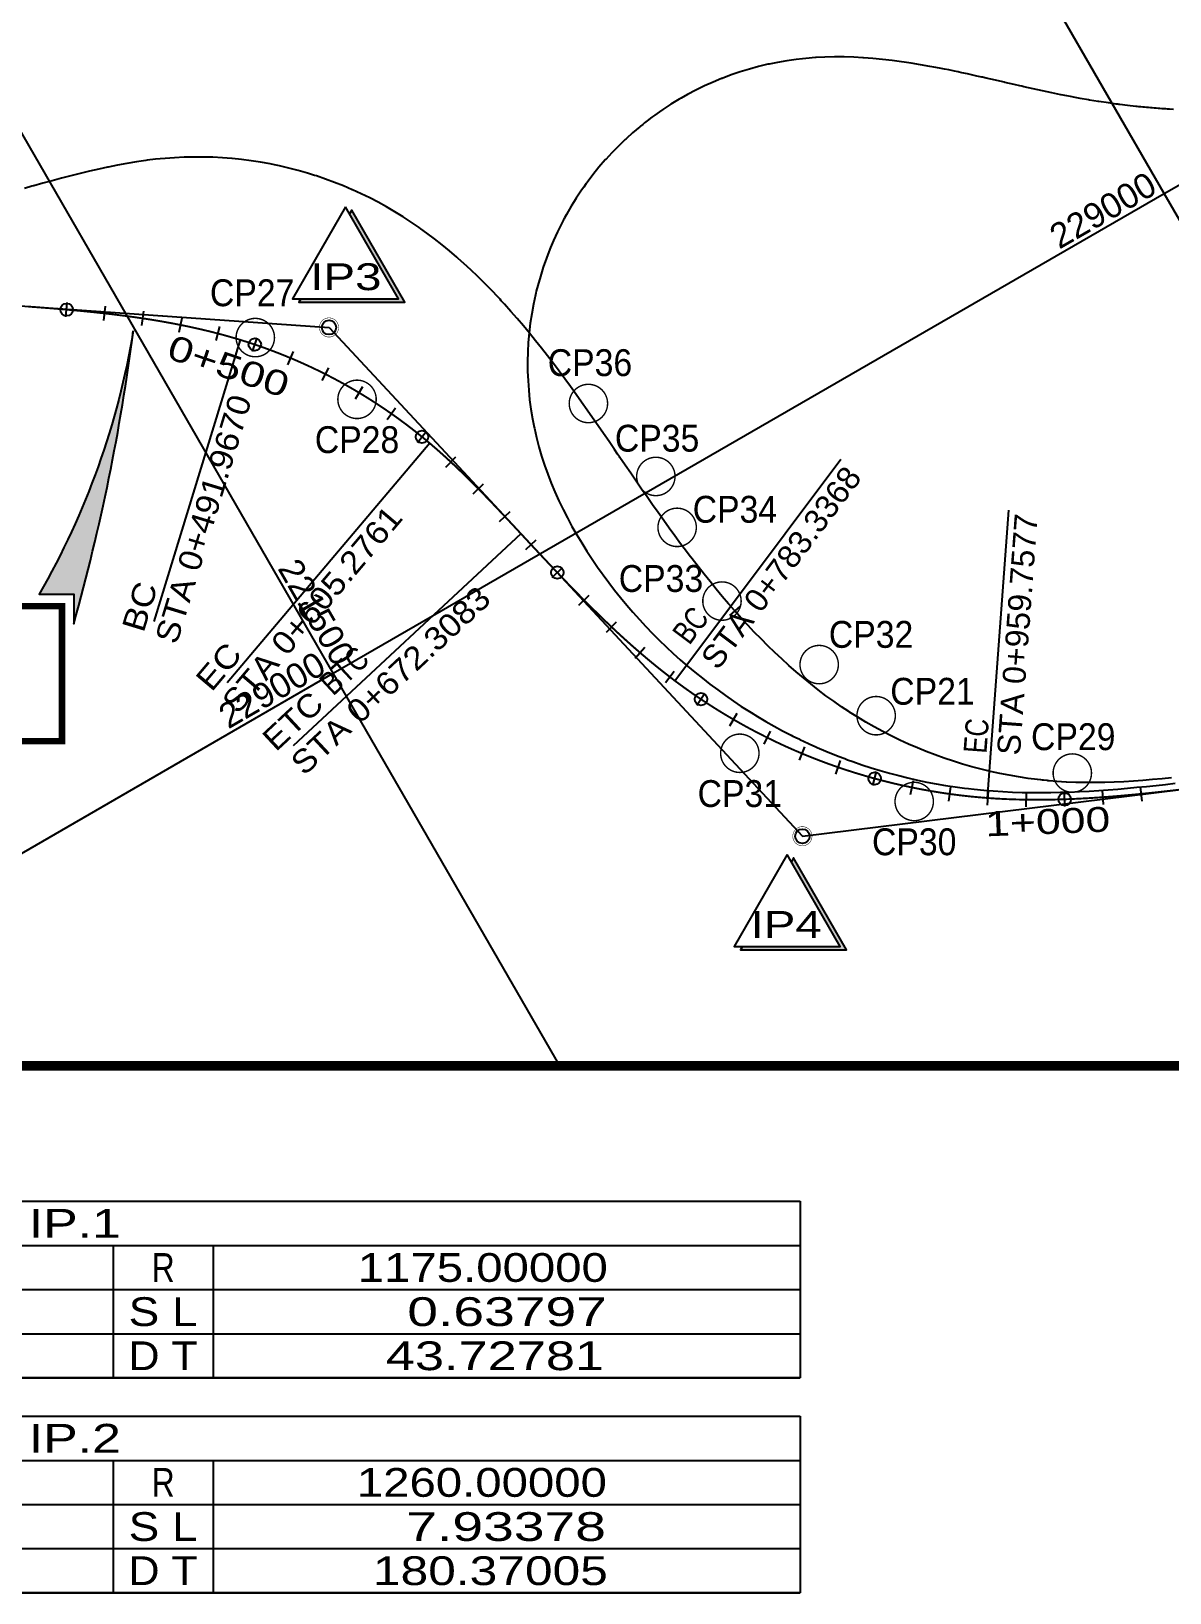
# Model space of a CAD drawing. Extents: x 231382 to 232223, y 224653 to 225247.
# Drawn here: x 231705.7 to 231824.4, y 224961.5 to 225124.3 of the extents above; entities that cross this region are included whole.
import ezdxf
from ezdxf.enums import TextEntityAlignment as Align

# ---------------------------------------------------------------- set-up
doc = ezdxf.new("R2010")
doc.units = 0
doc.header["$LTSCALE"] = 10
doc.header["$MEASUREMENT"] = 0
doc.layers.get('0').update_dxf_attribs({"linetype": 'CONTINUOUS'})
for name, color, linetype in [('CA-ALGN-CNTL', 2, 'CONTINUOUS'), ('CA-ALGN-IPLN', 1, 'CONTINUOUS'), ('CA-ALGN-IPSM', 2, 'CONTINUOUS'), ('CA-ALGN-STSM', 2, 'CONTINUOUS'), ('CA-ALGN-SUBL', 1, 'CONTINUOUS'), ('CA-ALGN-SUBT', 2, 'CONTINUOUS'), ('CA-ALGN-TEXT', 3, 'CONTINUOUS'), ('CA-LEAL', 1, 'CONTINUOUS'), ('CA-TABL-LIN1', 4, 'CONTINUOUS'), ('CA-TABL-LIN2', 1, 'CONTINUOUS'), ('CA-TABL-TEX1', 6, 'CONTINUOUS'), ('CA-TABL-TEX2', 3, 'CONTINUOUS'), ('CV-GRID-BORD', 4, 'CONTINUOUS'), ('CV-GRID-LINE', 1, 'CONTINUOUS'), ('CV-GRID-TEXT', 4, 'CONTINUOUS'), ('CV-SURV-SYMB', 3, 'CONTINUOUS'), ('CV-SURV-TEXT', 3, 'CONTINUOUS')]:
    doc.layers.add(name, color=color, linetype=linetype)
doc.styles.add('GTXT', font='Dotum.ttf')
doc.styles.get("Standard").update_dxf_attribs({"font": 'Dotum.ttf'})

# ---------------------------------------------------------------- blocks, each defined once
blk = doc.blocks.new('CVSVCPM')
at = {"const_width": 0.15}
blk.add_lwpolyline([(0, 2, -1), (0, -2, -1), (0, 2)], format="xyb", dxfattribs=at)
at = {"style": 'GTXT', "flags": 1}
blk.add_attdef('NO', text='', height=2.5, dxfattribs=at).set_placement((0, 4.760439115567124), align=Align.MIDDLE)
blk = doc.blocks.new('CASTAMS')
blk.add_line((0, -1.5), (0, 1.5))
at = {"style": 'GTXT', "flags": 1}
for tag, p in [('STA_DST', (0, -3.624746947281125)), ('XSEC_DAT', (0, -6.854719476030255))]:
    blk.add_attdef(tag, text='', height=2.5, dxfattribs=at).set_placement(p, align=Align.MIDDLE)
blk = doc.blocks.new('CASTAMM')
blk.add_line((0, -1.5), (0, 1.5))
blk.add_circle((0, 0), 1.3)
at = {"style": 'GTXT', "flags": 1}
for tag, p in [('STA_DST', (0, -3.624746947281125)), ('XSEC_DAT', (0, -6.854719476030255))]:
    blk.add_attdef(tag, text='', height=2.5, dxfattribs=at).set_placement(p, align=Align.MIDDLE)
blk = doc.blocks.new('CAIPMRK')
at = {"const_width": 0.1}
blk.add_lwpolyline([(-2, 0, -0.9999999999999999), (2, 0, -1)], format="xyb", close=True, dxfattribs=at)
blk.add_circle((0, 0), 1.5)

msp = doc.modelspace()

# ---------------------------------------------------------------- hatches: boundary and pattern name
at = {"layer": 'CA-ALGN-TEXT'}
for points in [[(231744.009843349, 225096.414661164), (231733.8145314289, 225096.4146604447), (231733.6119170591, 225096.0637220046), (231744.66205944, 225096.0637227843), (231739.1369875743, 225105.6334264117), (231738.912186766, 225105.2440599266)], [(231790.0488437588, 225028.9097114031), (231779.8535318387, 225028.9097106838), (231779.6509174689, 225028.5587722438), (231790.7010598497, 225028.5587730234), (231785.1759879841, 225038.1284766508), (231784.9511871758, 225037.7391101657)]]:
    msp.add_hatch(color=256, dxfattribs=at).paths.add_polyline_path(points)
at = {"layer": 'CA-LEAL'}
h = msp.add_hatch(color=256, dxfattribs=at)
edge = h.paths.add_edge_path()
edge.add_arc((231635.7425801695, 225106.4179909446), 81.72095035125477, 330.049043525627, 350.6017071814437, ccw=False)
edge.add_line((231706.5499486456, 225065.6181098688), (231710.1583220793, 225065.6181101234))
edge.add_line((231710.1583220793, 225065.6181101234), (231710.1583222963, 225062.5426133809))
edge.add_arc((231504.9443703391, 225120.1685035334), 213.1513764763, 344.314789040699, 352.6969466470517)

# ---------------------------------------------------------------- linework, layer by layer
at = {"layer": 'CA-ALGN-CNTL'}
for points in [[(231824.7640015141, 225116.1349313282), (231824.3647106301, 225116.1587233951), (231824.3647106301, 225116.1587233951), (231824.3567267047, 225116.159219959), (231824.1651102226, 225116.1713694266), (231823.9655435701, 225116.1845129926), (231823.7660096726, 225116.1981558251), (231823.5665085301, 225116.2122979242), (231823.3670456068, 225116.2269378258), (231823.3553590167, 225116.2278115926), (231823.1676199026, 225116.2420772619), (231822.9682324175, 225116.2577145004), (231822.7688848836, 225116.2738505414), (231822.569577301, 225116.2904853849), (231822.3703134015, 225116.3076165668), (231822.1710911852, 225116.3252475511), (231821.9719143843, 225116.3433758738), (231821.7727847306, 225116.3620025349), (231821.5737004923, 225116.3811265343), (231821.3746651333, 225116.4007498721), (231821.1756806537, 225116.4208690842), (231820.9767460535, 225116.4414859026), (231820.8633767065, 225116.453459362), (231819.9828808124, 225116.5520269124), (231819.188831161, 225116.6493971845), (231819.0896454277, 225116.6621279054), (231818.9904747802, 225116.6749804968), (231818.8913199507, 225116.6879576908), (231818.7921826712, 225116.7010604872), (231817.9996830761, 225116.8103299816), (231817.0106610873, 225116.9580542282), (231816.9276684173, 225116.9710257419), (231816.0235634688, 225117.1181293663), (231815.9126420457, 225117.1369108966), (231815.9126420457, 225117.1369108966), (231815.0385158091, 225117.2903738702), (231814.5467503956, 225117.380744506), (231814.0554720098, 225117.473719585), (231813.6627861362, 225117.5498594323), (231813.0742927863, 225117.6667997584), (231813.04292198, 225117.6731235858), (231812.0947956777, 225117.8682504228), (231811.116768902, 225118.0767183949), (231810.1399649647, 225118.2908483482), (231809.1641184431, 225118.5093000085), (231809.0899835116, 225118.5260414692), (231808.9690373082, 225118.5533904266), (231808.7739837233, 225118.5975891268), (231808.1889408618, 225118.7307290298), (231807.2141372815, 225118.9537942623), (231807.1166655793, 225118.9761401932), (231806.9948276837, 225119.0040736067), (231806.9948276837, 225119.0040736067), (231806.9948249517, 225119.0040743387), (231806.9948249517, 225119.0040743387), (231806.2394011023, 225119.1771547526), (231805.2644104234, 225119.3993960494), (231805.2390541942, 225119.4051463242), (231804.874269383, 225119.4876561151), (231804.815738322, 225119.5008548809), (231804.815738322, 225119.5008548809), (231804.2888387553, 225119.6190756492), (231803.3123740011, 225119.8347501201), (231802.7259435181, 225119.9616294549), (231802.4325481781, 225120.0242330622), (231802.3347224558, 225120.0449681741), (231801.9432666783, 225120.1272014318), (231801.355608539, 225120.2482751304), (231800.9007357164, 225120.3398539268), (231800.3747956511, 225120.443208792), (231799.7854059432, 225120.5555416561), (231799.392081441, 225120.6283036411), (231798.4073018066, 225120.8020839114), (231797.4203522149, 225120.9630666596), (231796.692538109, 225121.0725056045), (231796.4311815058, 225121.1097604975), (231795.4397988205, 225121.240669592), (231794.4462889942, 225121.354291005), (231793.4508105551, 225121.4491181575), (231792.4536091177, 225121.523641633), (231792.3897371596, 225121.5276831047), (231791.4550215783, 225121.5763539102), (231790.4554778473, 225121.6057503625), (231789.4555157058, 225121.6103355263), (231788.4557812691, 225121.5886302968), (231787.5348861822, 225121.5440593163), (231787.4570389157, 225121.5391707321), (231786.4601742149, 225121.4605189814), (231786.1118974866, 225121.4258359496), (231786.1118974866, 225121.4258359496), (231785.466193568, 225121.3513439069), (231784.4761064992, 225121.2111729612), (231783.4908836276, 225121.040136983), (231782.630626717, 225120.8646496204), (231782.5114845003, 225120.8384019879), (231781.5388687889, 225120.6061617759), (231780.5739813612, 225120.3436477884), (231779.6177684771, 225120.0511130548), (231778.6711635928, 225119.7288447817), (231777.7350896286, 225119.3771564243), (231777.6848602132, 225119.3573363227), (231776.8104621649, 225118.9963941507), (231775.8981820503, 225118.5869256456), (231774.9991407935, 225118.1491547705), (231774.1142161711, 225117.6835051719), (231773.4568436645, 225117.3142477516), (231773.244274888, 225117.1904356727), (231772.3901627208, 225116.6704253449), (231771.5527139104, 225116.123981241), (231771.2225850145, 225115.898121266), (231770.7327494294, 225115.5516373945), (231770.4098394635, 225115.3155738679), (231769.9310680546, 225114.9539542836), (231769.6549442392, 225114.7388867679), (231769.6156903044, 225114.7079165784), (231769.4591620242, 225114.5834235167), (231769.2258336771, 225114.3948560754), (231769.1484528306, 225114.3315156353), (231768.3856676058, 225113.6849264251), (231767.7607986481, 225113.1235912325), (231767.7607986481, 225113.1235912325), (231767.7167313802, 225113.0828699812), (231767.6434574966, 225113.0148200736), (231766.9225466912, 225112.3218502502), (231766.2236381816, 225111.6066953366), (231765.5966676329, 225110.9252842209), (231765.5474177637, 225110.8700514998), (231764.8945438412, 225110.1126383512), (231764.2656538892, 225109.3351957509), (231763.6613617231, 225108.53848454), (231763.5646472424, 225108.4060389438), (231763.3108416846, 225108.0515310905), (231763.0822587656, 225107.7232803441), (231762.528910047, 225106.8903805016), (231762.3149008062, 225106.5524474061), (231762.0018527417, 225106.0405985996), (231761.5016060955, 225105.1747632777), (231761.4115562986, 225105.0120141146), (231761.3091225757, 225104.8241225428), (231761.2616892842, 225104.7360874212), (231761.2145290208, 225104.6479074009), (231761.0286553016, 225104.2937181564), (231760.5834653574, 225103.3983298369), (231760.1664680111, 225102.4894665089), (231759.8534444814, 225101.7532712343), (231759.7780713511, 225101.5680173427), (231759.4186548772, 225100.6348850254), (231759.0885700363, 225099.6909768325), (231758.7881386875, 225098.7372152882), (231758.5176533688, 225097.7745337016), (231758.3698478078, 225097.1930325034), (231758.3230063773, 225096.9985962613), (231758.2773812979, 225096.8038692376), (231758.067552176, 225095.8261720424), (231757.8883738476, 225094.8423981183), (231757.7400236408, 225093.8535043242), (231757.6226406348, 225092.8604577675), (231757.5363447846, 225091.8642306802), (231757.4812168682, 225090.8657911506), (231757.457312807, 225089.8661183194), (231757.4646548101, 225088.8661857198), (231757.5032353015, 225087.8669704734), (231757.5730171886, 225086.8694488262), (231757.6739338625, 225085.8745961484), (231757.8058842691, 225084.8833794706), (231757.9687410338, 225083.8967714118), (231758.1379893667, 225083.0307808179), (231758.1379893667, 225083.0307808179), (231758.1623460694, 225082.9157337872), (231758.3863326192, 225081.9411818375), (231758.639827522, 225080.9738839226), (231758.9218531045, 225080.0145134218), (231759.2314322489, 225079.0636747527), (231759.5675787324, 225078.1219001033), (231759.929310619, 225077.1896502364), (231760.3156435282, 225076.267322149), (231760.7256032948, 225075.3552471447), (231761.1582237008, 225074.4536987618), (231761.6125467439, 225073.5628883089), (231762.0876275653, 225072.6829723296), (231762.5825337178, 225071.8140498697), (231763.0963490937, 225070.9561716739), (231763.6281766575, 225070.1093394536), (231764.177131249, 225069.273506351), (231764.7423489761, 225068.448584671), (231765.2166504049, 225067.7811986133), (231765.2166504049, 225067.7811986133), (231765.3229902146, 225067.6344406853), (231765.9183918136, 225066.8310310053), (231766.528301242, 225066.0385770271), (231767.1525171269, 225065.2573435391), (231767.7908358991, 225064.4875871333), (231768.443042329, 225063.7295645984), (231769.108921723, 225062.9835237943), (231769.7882549236, 225062.2497123133), (231770.4808175767, 225061.5283747476), (231771.1863814004, 225060.8197464934), (231771.9047109165, 225060.1240634107), (231772.6355691826, 225059.4415558956), (231773.3787143283, 225058.77244688), (231774.1339044831, 225058.116959296), (231774.900886384, 225057.4753118075), (231775.6794045723, 225056.8477148825), (231776.4692065889, 225056.2343737925), (231777.2700300466, 225055.6354950056), (231778.0816068981, 225055.0512747932), (231778.9036720959, 225054.4819042311), (231779.7359523964, 225053.9275765909), (231780.0716645711, 225053.7100980978), (231780.57817536, 225053.388471752), (231780.7477874208, 225053.28249107), (231781.4300588866, 225052.8647663259), (231782.2913236083, 225052.3566361919), (231783.161683497, 225051.8642487654), (231784.0408510604, 225051.3877659976), (231784.928538074, 225050.9273471076), (231785.1070712352, 225050.8372026252), (231785.6446215149, 225050.5706782996), (231785.7344952663, 225050.5268284077), (231785.8244479214, 225050.4831418503), (231786.728286718, 225050.055299249), (231787.2742688952, 225049.806506447), (231787.3655300585, 225049.7656214868), (231787.6397539188, 225049.6439598624), (231788.5585475149, 225049.2492587852), (231789.4843664975, 225048.8713293803), (231789.9498159826, 225048.688691279), (231790.4169034652, 225048.5102920822), (231790.5105159565, 225048.475122502), (231790.7917311595, 225048.3706355151), (231791.3558517489, 225048.1662700574), (231792.3008972871, 225047.8393752764), (231793.2517297503, 225047.5297172455), (231794.208036613, 225047.237397275), (231795.1694994213, 225046.9625109428), (231796.1358007214, 225046.7051520952), (231797.1066211314, 225046.4654019178), (231798.0816395372, 225046.2433405966), (231799.0605340927, 225046.0390455853), (231800.0429820236, 225045.8525799454), (231801.0286578235, 225045.6840074704), (231802.0172347899, 225045.5333820255), (231803.0083872203, 225045.4007557441), (231803.4039826635, 225045.3529323711), (231803.4039826635, 225045.3529323711), (231804.0017833597, 225045.2861472427), (231804.9970603915, 225045.1891969381), (231805.9938488633, 225045.1092527405), (231806.9918113755, 225045.0456510437), (231807.9906532409, 225044.9977182604), (231808.9901026289, 225044.9647732153), (231809.9899199578, 225044.9461348762), (231810.0899139798, 225044.9450321569), (231810.389903116, 225044.9425317526), (231810.4899006969, 225044.9419668691), (231810.5899001675, 225044.9415347124), (231810.9899008943, 225044.9411171587), (231811.1898989095, 225044.941686449), (231811.3898966272, 225044.9427682546), (231811.9898612297, 225044.9490271219), (231812.9896524679, 225044.9691739684), (231813.9891459694, 225045.0008645087), (231814.988235683, 225045.0434024287), (231815.9868430742, 225045.0960957542), (231816.984905269, 225045.1582453866), (231817.9823849096, 225045.2291600313), (231818.9792592988, 225045.3081430011), (231819.9755205957, 225045.394503877), (231820.9711810838, 225045.4875453834), (231821.9662641709, 225045.5865789769), (231822.960804193, 225045.6909131859), (231823.9548523425, 225045.7998593426), (231824.9484618118, 225045.9127253151)], [(231824.5861214875, 225046.4890130704), (231823.5913111125, 225046.3872871262), (231822.5957055103, 225046.2936745546), (231821.5992549374, 225046.2095415141), (231820.6019503626, 225046.1362476469), (231819.6038243959, 225046.0751604706), (231818.6049627524, 225046.0276435222), (231817.6055054485, 225045.995066286), (231816.6056483378, 225045.9787935335), (231816.0056545165, 225045.9774252741), (231815.7056586111, 225045.9792174029), (231815.6056641635, 225045.9801928594), (231815.5056701223, 225045.981355612), (231815.00574849, 225045.9900772426), (231814.6058875061, 225046.0006167533), (231813.612878723, 225046.041102343), (231813.612878723, 225046.041102343), (231813.6067397639, 225046.0414193315), (231812.6087009815, 225046.1037091325), (231811.8113931791, 225046.1691506913), (231811.6719871348, 225046.1820290315), (231811.612253296, 225046.1876790703), (231811.2142229601, 225046.2273278022), (231811.1147725041, 225046.2377810364), (231810.9556968054, 225046.2549562156), (231810.6178659931, 225046.2932883182), (231809.6260078947, 225046.4204888531), (231808.6371503581, 225046.5692202598), (231807.651760081, 225046.7394101949), (231806.6702995643, 225046.9309815827), (231805.6932385774, 225047.1438407592), (231804.7210337649, 225047.3778887927), (231803.7541460397, 225047.6330153586), (231802.7930316541, 225047.9090982047), (231801.8381481288, 225048.2060088822), (231800.8899421276, 225048.5236057466), (231799.9488643147, 225048.8617402247), (231799.0153599617, 225049.2202490835), (231798.0898691443, 225049.5989660895), (231797.1728300099, 225049.9977123495), (231796.2646733134, 225050.4162977737), (231795.365831078, 225050.8545260765), (231794.4767279344, 225051.3121897758), (231793.5977828529, 225051.7890711936), (231792.729409876, 225052.2849451877), (231791.8720235818, 225052.7995776877), (231791.0260264239, 225053.3327276233), (231790.9234924786, 225053.3991056107), (231790.9234924786, 225053.3991056107), (231790.1917802346, 225053.884084283), (231789.3694153447, 225054.4530139272), (231788.5589529132, 225055.0387759073), (231787.7603758506, 225055.6406398236), (231786.9736317467, 225056.2578964531), (231786.1986433351, 225056.8898476254), (231785.4352962967, 225057.535815347), (231784.6834469918, 225058.195132409), (231783.9429291206, 225058.8671508514), (231783.2135447949, 225059.5512414267), (231782.4950774661, 225060.2467872081), (231781.7872817292, 225060.9531892496), (231781.0898919831, 225061.6698715858), (231780.4026235022, 225062.3962633758), (231779.7251703651, 225063.1318184913), (231779.0572104538, 225063.876006857), (231778.3983995264, 225064.6283087175), (231777.7483850726, 225065.3882226384), (231777.1067921901, 225066.1552619697), (231776.4732369764, 225066.9289556499), (231775.8473233331, 225067.7088417418), (231775.2286396975, 225068.4944770928), (231774.6167623108, 225069.2854276748), (231774.3132428441, 225069.6827627421), (231774.0112631462, 225070.0812708519), (231773.4117027129, 225070.8815958445), (231772.8176307878, 225071.6860064617), (231772.2285916842, 225072.4941079765), (231771.6441224469, 225073.3055222505), (231771.0637509249, 225074.1198750735), (231770.4870081632, 225074.9367986991), (231769.9134102787, 225075.7559352377), (231769.3424775843, 225076.5769315315), (231768.7737194648, 225077.399437351), (231768.2066522331, 225078.2231064669), (231767.6407775422, 225079.0475980417), (231767.0756077048, 225079.8725727742), (231767.0417085203, 225079.9220798756), (231766.8362985147, 225080.2220883905), (231766.8362985147, 225080.2220883905), (231766.5106426417, 225080.6976888273), (231765.9453360441, 225081.5225684355), (231765.3790938378, 225082.3468085655), (231764.8113286808, 225083.1699985236), (231764.2414480347, 225083.9917246162), (231763.6688682896, 225084.8115736856), (231763.0930083712, 225085.6291201817), (231762.5132909374, 225086.4439360905), (231761.9291446462, 225087.2555830055), (231761.3400076196, 225088.0636141281), (231760.7453239794, 225088.8675722671), (231760.1445468477, 225089.666984643), (231759.5371388107, 225090.4613700842), (231758.9225783826, 225091.2502358302), (231758.3003481496, 225092.0330660683), (231757.669953822, 225092.8093329331), (231757.0309081103, 225093.578496435), (231756.3827476532, 225094.3399911392), (231755.7250198215, 225095.0932370229), (231755.0572946461, 225095.8376348141), (231754.7873143265, 225096.1327783896), (231754.7195547047, 225096.2063214834), (231754.5837204626, 225096.3531172648), (231754.3791640862, 225096.5725632605), (231753.6902407611, 225097.2973853248), (231752.9901622186, 225098.0114367931), (231752.2785913985, 225098.7140334706), (231751.5552190973, 225099.4044749137), (231750.8197657715, 225100.0820293059), (231750.2225390756, 225100.6142961796), (231750.2225390756, 225100.6142961796), (231750.0719839303, 225100.7459533139), (231749.3116602073, 225101.3954724994), (231748.5386152884, 225102.0297974434), (231747.7527081803, 225102.6481123535), (231746.9538366742, 225103.2495822609), (231746.3282024749, 225103.7018563817), (231746.1419445422, 225103.8333525553), (231745.3170160727, 225104.3985504498), (231744.4790835352, 225104.9442800522), (231743.628227376, 225105.4696340256), (231743.4479652375, 225105.5772531822), (231743.4479652375, 225105.5772531822), (231742.7646132517, 225105.9737334446), (231741.8886665494, 225106.456089517), (231741.0009368613, 225106.9163983211), (231740.1019781721, 225107.3543723277), (231739.2143027791, 225107.760035097), (231739.1923508586, 225107.7697369357), (231738.2726268862, 225108.1622334721), (231737.3433791483, 225108.5316176563), (231736.4051851987, 225108.8776571359), (231735.4586376437, 225109.2001374868), (231735.2455242064, 225109.2691207643), (231734.5043230896, 225109.4988546769), (231733.5428387313, 225109.7736223347), (231732.5747888879, 225110.0242697488), (231731.6007743427, 225110.2506403321), (231731.0705813073, 225110.3631375562), (231730.6214047352, 225110.4525941579), (231729.6372936333, 225110.6300004956), (231728.6490549972, 225110.7827519349), (231727.6573074472, 225110.9107529941), (231726.6626705321, 225111.0139225835), (231726.6387693096, 225111.0160927131), (231725.6657637285, 225111.0921957378), (231724.6672143697, 225111.145525884), (231723.6676410569, 225111.1738775737), (231722.6676729797, 225111.1772330185), (231722.1537392919, 225111.1692322422), (231721.6679337917, 225111.1555920184), (231720.669047343, 225111.1089660339), (231719.6716381435, 225111.0373853818), (231719.1531928422, 225110.9902589536), (231719.1531928422, 225110.9902589536), (231718.6763260239, 225110.9409284838), (231717.8045817895, 225110.8364417403), (231717.6836227993, 225110.8205328502), (231716.693848504, 225110.6780321653), (231715.7071944978, 225110.5152989839), (231714.72374227, 225110.334200162), (231713.7434731716, 225110.1365840005), (231713.6651865293, 225110.120116439), (231712.7662765395, 225109.9242941733), (231711.7919559643, 225109.6991548712), (231710.8202483433, 225109.4629818012), (231709.850832344, 225109.2175755272), (231709.7210848064, 225109.1840848493), (231708.8833294047, 225108.9647197372), (231707.9173249828, 225108.7062004396), (231706.9523698948, 225108.443783643), (231705.9879988328, 225108.1792352842), (231705.9185723083, 225108.1601535493), (231705.785909545, 225108.1236841907), (231705.785909545, 225108.1236841907), (231705.7858716361, 225108.123673851), (231705.7858716361, 225108.123673851), (231705.0237220963, 225107.9143395486)]]:
    msp.add_lwpolyline(points, dxfattribs=at)
at = {"layer": 'CA-ALGN-CNTL', "const_width": 0.2000000000000009}
msp.add_lwpolyline([(231705.4252019454, 225095.5894695862), (231706.083417222, 225095.5409833373), (231706.4224670802, 225095.5155717836), (231707.419515254, 225095.4388097688), (231708.4162833246, 225095.3584889072), (231709.4126994897, 225095.2739095643), (231710.1099378646, 225095.2117973308), (231710.4086827508, 225095.184376034), (231711.4041404489, 225095.089192806), (231712.3989724611, 225094.9876692983), (231713.3930593441, 225094.8791083933), (231714.1162130985, 225094.7952574102), (231714.3862729223, 225094.7628240974), (231715.3784646997, 225094.6381256133), (231716.3694687881, 225094.504328268), (231717.3591039068, 225094.3607500488), (231718.1042595421, 225094.2456146955), (231718.3471641868, 225094.2067155315), (231719.3334224384, 225094.0415462199), (231720.317632812, 225093.8645759386), (231721.299518673, 225093.6751438325), (231722.0342318301, 225093.5244953858), (231722.2787835307, 225093.4725914389), (231723.2550978415, 225093.2562735437), (231724.2281074737, 225093.0255515213), (231725.1974282428, 225092.7797947987), (231725.8870366695, 225092.5947820377), (231726.162644644, 225092.5183870517), (231727.1233091197, 225092.2407234726), (231727.4998832907, 225092.1269059159), (231728.0789521124, 225091.9462373587), (231729.0291869632, 225091.634742423), (231729.6513408772, 225091.420544304), (231729.9737071467, 225091.3063295833), (231730.9122115294, 225090.9611044176), (231731.8444024422, 225090.5991745042), (231732.7699834122, 225090.2206573494), (231733.2853091811, 225090.0014869983), (231733.6886559661, 225089.8256739236), (231734.6001312913, 225089.4143484651), (231735.5041155749, 225088.9868138727), (231736.4003202003, 225088.5432060449), (231736.7049865004, 225088.3878285742), (231737.2884634791, 225088.0836648804), (231738.1682569908, 225087.6083379381), (231739.0394244393, 225087.1173797768), (231739.9016843323, 225086.6109419556), (231740.0199625805, 225086.5398460374), (231740.754767034, 225086.0891874972), (231741.5983944443, 225085.5522860851), (231742.4323003914, 225085.0004027421), (231743.256220364, 225084.4337196157), (231743.3266018601, 225084.3842992994), (231744.0698883863, 225083.8524133891), (231744.873048607, 225083.2566712095), (231745.665443175, 225082.6466836886), (231746.446817703, 225082.0226434377), (231747.2169254642, 225081.3847498003), (231747.2591183904, 225081.3491255157), (231747.9756426162, 225080.7333492777), (231748.723443974, 225080.0694434659), (231749.4610256438, 225079.3941986736), (231750.189126588, 225078.7087389804), (231750.9085332857, 225078.0141581643), (231751.6200658763, 225077.3115117023), (231752.3245810876, 225076.601827698), (231753.0229633077, 225075.8861063464), (231753.7161208529, 225075.1653223974), (231754.4049819677, 225074.4404320844), (231755.0904948249, 225073.7123731239), (231755.773616597, 225072.9820676442), (231756.4553153851, 225072.2504348452), (231756.7698115793, 225071.9124795216), (231756.8550097612, 225071.8209199591), (231757.1365457734, 225071.5183653386), (231757.8179992372, 225070.7865054538), (231758.5002071905, 225070.0553467549), (231759.1837029753, 225069.3253934662), (231759.8690157377, 225068.5971450801), (231760.5566740876, 225067.8711100171), (231761.247197439, 225067.1478006258), (231761.9411004737, 225066.4277334512), (231762.6388936055, 225065.7114364303), (231763.3410745883, 225064.9994394287), (231764.0481339075, 225064.2922889), (231764.7605518529, 225063.5905369585), (231765.4787935177, 225062.8947500386), (231766.2033162634, 225062.2055039672), (231766.9345567909, 225061.523390356), (231767.6729358732, 225060.8490124048), (231768.418861551, 225060.182991366), (231769.172717741, 225059.525962277), (231769.9348686991, 225058.8785742272), (231770.7056594857, 225058.2414975552), (231771.485404108, 225057.6154123839), (231772.2743961095, 225057.0010262812), (231772.7893043135, 225056.6105551947), (231772.8062185214, 225056.59787093), (231773.0728999811, 225056.3990531355), (231773.8809861189, 225055.810007017), (231774.6984661689, 225055.2340701644), (231775.5251303324, 225054.6713939594), (231776.3607621505, 225054.1221213201), (231777.2051431643, 225053.5863986284), (231778.0580544506, 225053.0643650701), (231778.9192756223, 225052.5561543669), (231779.7885808283, 225052.0619017047), (231779.9633911749, 225051.9647373269), (231780.4017830905, 225051.7242963157), (231780.6657430209, 225051.5817323411), (231780.7538829554, 225051.5344935085), (231781.550536885, 225051.1157725336), (231782.4427311769, 225050.6641428081), (231783.342092921, 225050.2269626898), (231784.2483886775, 225049.8043445083), (231785.1613825427, 225049.396396861), (231785.2530420623, 225049.3564139276), (231786.0808376128, 225049.0032300773), (231786.173128573, 225048.9647294565), (231786.4503760249, 225048.8501228171), (231786.7281709418, 225048.7368599404), (231787.0065133237, 225048.6249408263), (231787.9381695754, 225048.2616329733), (231788.8755670717, 225047.9133969914), (231789.8184565884, 225047.5803245498), (231790.7665953653, 225047.2625041213), (231791.7197367139, 225046.9600149831), (231792.6776336778, 225046.6729408758), (231793.6400366404, 225046.4013501483), (231794.6066919851, 225046.1453180774), (231795.5773538273, 225045.9049105475), (231796.5517658902, 225045.6801874434), (231797.5296753608, 225045.4712106496), (231798.5108272304, 225045.2780338544), (231799.4949677579, 225045.10070455), (231800.4818404703, 225044.9392709609), (231801.4711891625, 225044.7937768472), (231802.4627554333, 225044.664257773), (231803.4562801493, 225044.5507465701), (231804.4515069094, 225044.4532753387), (231805.3998472101, 225044.3754418315), (231805.4481781162, 225044.3718662503), (231806.2463744316, 225044.3182537406), (231806.4460238185, 225044.3064188744), (231807.444761951, 225044.256377762), (231808.4441309318, 225044.2210999866), (231809.4438977675, 225044.1999291044), (231809.6438798744, 225044.1973299492), (231809.9038677856, 225044.1947456963), (231810.003864228, 225044.1939907846), (231810.4438617135, 225044.1922088157), (231810.6438609738, 225044.1922199497), (231811.0438572092, 225044.193758175), (231811.4438428815, 225044.1972786961), (231812.4436891677, 225044.2144781971), (231813.2433815877, 225044.236526349), (231813.4432710569, 225044.2431436457), (231813.6431479273, 225044.2501947641), (231813.9429323944, 225044.2615688557), (231814.3425855809, 225044.2781972573), (231814.4424878185, 225044.2826095125), (231815.4412528463, 225044.3322138041), (231815.5411019003, 225044.3377061757), (231816.4395041222, 225044.3912879385), (231817.4371927531, 225044.4591686017), (231818.4342976301, 225044.5351923555), (231819.4308023762, 225044.6186915653), (231820.4267133994, 225044.7090071326), (231821.4220490356, 225044.8054752985), (231822.4168355491, 225044.9074345722), (231822.8146059889, 225044.9496079836), (231823.4111170605, 225045.0142245345), (231824.4049421546, 225045.1251850343), (231825.3983673442, 225045.2396581885)], dxfattribs=at)
at = {"layer": 'CA-ALGN-IPLN'}
for p, q in [((231674.0783034589, 225097.7719239462), (231736.7620834044, 225093.4146772253)), ((231736.7620834044, 225093.4146772253), (231786.0999102598, 225040.3915843374)), ((231786.0999102598, 225040.3915843374), (231829.7132813217, 225045.7618521898))]:
    msp.add_line(p, q, dxfattribs=at)
at = {"layer": 'CA-ALGN-SUBL', "linetype": 'Continuous'}
for p, q in [((231727.4998832907, 225092.1269059164), (231718.5133805929, 225062.7652671626)), ((231747.2591183904, 225081.3491255161), (231726.1617649045, 225056.3869513958)), ((231772.8062185213, 225056.5978709303), (231790.1065030633, 225079.6738361403)), ((231805.3998472099, 225044.3754418317), (231807.6313011802, 225074.3872425747)), ((231756.7698115792, 225071.912479522), (231733.0361422584, 225049.8283752575))]:
    msp.add_line(p, q, dxfattribs=at)
at = {"layer": 'CA-ALGN-TEXT'}
for points in [[(231738.4847714833, 225105.9843647914), (231732.9597009681, 225096.4146603844), (231744.009843349, 225096.414661164)], [(231784.5237718931, 225038.4794150305), (231778.9987013779, 225028.9097106235), (231790.0488437588, 225028.9097114031)]]:
    msp.add_lwpolyline(points, close=True, dxfattribs=at)
for points in [[(231733.8145314289, 225096.4146604447), (231733.6119170591, 225096.0637220046), (231744.66205944, 225096.0637227843), (231739.1369875743, 225105.6334264117), (231738.912186766, 225105.2440599266)], [(231779.8535318387, 225028.9097106838), (231779.6509174689, 225028.5587722438), (231790.7010598497, 225028.5587730234), (231785.1759879841, 225038.1284766508), (231784.9511871758, 225037.7391101657)]]:
    msp.add_lwpolyline(points, dxfattribs=at)
at = {"layer": 'CA-LEAL'}
msp.add_lwpolyline([(231716.3665924612, 225093.0732403553, -0.08991908898861838), (231706.5499486456, 225065.6181098688), (231710.1583220793, 225065.6181101234), (231710.1583222963, 225062.5426133809, 0.03659037880482629), (231716.3665924612, 225093.0732403553, 0.2048811690700209)], format="xyb", dxfattribs=at)
at = {"layer": 'CA-LEAL', "const_width": 0.6739200000000032}
msp.add_lwpolyline([(231673.1225881656, 225064.3637617464), (231708.9321364097, 225064.3637642728), (231708.9321374016, 225050.3047314321), (231673.1225891576, 225050.3047289055)], close=True, dxfattribs=at)
at = {"layer": 'CA-TABL-LIN1'}
for p, q in [((231637.0748127119, 225002.3459609333), (231785.8748127119, 225002.345971432)), ((231785.8748127119, 225002.345971432), (231785.8748140101, 224983.945971432)), ((231637.0748130365, 224997.7459609333), (231785.8748130365, 224997.745971432)), ((231714.2748130365, 224997.7459663802), (231714.2748140101, 224983.9459663802)), ((231724.6748130365, 224997.745967114), (231724.6748140102, 224983.945967114)), ((231637.0748140101, 224983.9459609333), (231785.8748140101, 224983.945971432)), ((231785.8748140101, 224983.945971432), (231637.0748140101, 224983.9459609333)), ((231637.0748142924, 224979.9459609333), (231785.8748142924, 224979.945971432)), ((231785.8748142924, 224979.945971432), (231785.8748155906, 224961.545971432)), ((231637.0748146169, 224975.3459609333), (231785.8748146169, 224975.345971432)), ((231714.2748146169, 224975.3459663802), (231714.2748155906, 224961.5459663802)), ((231724.6748146169, 224975.345967114), (231724.6748155906, 224961.545967114)), ((231637.0748155906, 224961.5459609333), (231785.8748155906, 224961.545971432)), ((231785.8748155906, 224961.545971432), (231637.0748155906, 224961.5459609333))]:
    msp.add_line(p, q, dxfattribs=at)
at = {"layer": 'CA-TABL-LIN2'}
for p, q in [((231637.074813361, 224993.1459609333), (231785.874813361, 224993.145971432)), ((231637.0748136856, 224988.5459609333), (231785.8748136856, 224988.5459714319)), ((231637.0748149414, 224970.7459609333), (231785.8748149415, 224970.745971432)), ((231637.074815266, 224966.1459609334), (231785.874815266, 224966.1459714319))]:
    msp.add_line(p, q, dxfattribs=at)
at = {"layer": 'CV-GRID-BORD', "const_width": 1.000000000000005}
msp.add_lwpolyline([(231596.2827199817, 225016.4566896524), (232014.097303451, 225016.4567191314), (232014.097292624, 225169.9105613494), (231596.2827091547, 225169.9105318704)], close=True, dxfattribs=at)
at = {"layer": 'CV-GRID-LINE', "linetype": 'Continuous'}
for p, q in [((231823.8085071111, 225107.3686531844), (231787.6999229352, 225169.9105453759)), ((231823.8085071111, 225107.3686531844), (231787.6999229352, 225169.9105453759)), ((231823.8085071111, 225107.3686531844), (231787.6999229352, 225169.9105453759)), ((231823.8085071111, 225107.3686531844), (231910.4110439618, 225157.3686592947)), ((231823.8085071111, 225107.3686531844), (231910.4110439618, 225157.3686592947)), ((231823.8085071111, 225107.3686531844), (231910.4110439618, 225157.3686592947)), ((231737.2059702604, 225057.3686470742), (231687.2059641502, 225143.9711839248)), ((231737.2059702604, 225057.3686470742), (231687.2059641502, 225143.9711839248)), ((231737.2059702604, 225057.3686470742), (231687.2059641502, 225143.9711839248)), ((231737.2059702604, 225057.3686470742), (231823.8085071111, 225107.3686531844)), ((231737.2059702604, 225057.3686470742), (231823.8085071111, 225107.3686531844)), ((231737.2059702604, 225057.3686470742), (231823.8085071111, 225107.3686531844)), ((231873.8085132214, 225020.7661163337), (231823.8085071111, 225107.3686531844)), ((231873.8085132214, 225020.7661163337), (231823.8085071111, 225107.3686531844)), ((231873.8085132214, 225020.7661163337), (231823.8085071111, 225107.3686531844)), ((231666.3444014769, 225016.4566945956), (231737.2059702604, 225057.3686470742)), ((231666.3444014769, 225016.4566945956), (231737.2059702604, 225057.3686470742)), ((231760.826497037, 225016.4567012618), (231737.2059702604, 225057.3686470742)), ((231760.826497037, 225016.4567012618), (231737.2059702604, 225057.3686470742)), ((231760.826497037, 225016.4567012618), (231737.2059702604, 225057.3686470742))]:
    msp.add_line(p, q, dxfattribs=at)

# ---------------------------------------------------------------- block references
at = {"layer": 'CA-ALGN-IPSM', "xscale": 0.5, "yscale": 0.5}
for p in [(231736.7620834044, 225093.4146772253), (231786.0999102598, 225040.3915843374)]:
    msp.add_blockref('CAIPMRK', p, dxfattribs=at)
at = {"layer": 'CA-ALGN-STSM', "xscale": 0.5, "yscale": 0.5, "zscale": 0.5}
for name, p, rotation in [('CASTAMM', (231709.4126994897, 225095.2739095643), 355.0123804159539), ('CASTAMS', (231713.3930597101, 225094.8791097593), 353.5515973066025), ('CASTAMS', (231717.3591042728, 225094.3607514148), 351.44875109432), ('CASTAMS', (231721.2995195391, 225093.6751443325), 348.7036212306623), ('CASTAMS', (231725.1974273768, 225092.7797942988), 345.3163543720191), ('CASTAMM', (231729.0291864632, 225091.634743289), 341.3388776359162), ('CASTAMS', (231732.7699820462, 225090.2206577154), 337.2462422084357), ('CASTAMS', (231736.4003202003, 225088.5432060449), 333.1536898583907), ('CASTAMS', (231739.9016856984, 225086.6109415895), 329.0611007138037), ('CASTAMS', (231743.2562198639, 225084.4337204817), 324.9685942059727), ('CASTAMM', (231746.4468177031, 225082.0226434377), 320.8760149521605), ('CASTAMS', (231749.4610247778, 225079.3941981736), 317.1143875204277), ('CASTAMS', (231752.3245805875, 225076.601828564), 314.5312854545589), ('CASTAMS', (231755.0904953249, 225073.7123722578), 313.1692714936452), ('CASTAMS', (231757.8179988712, 225070.7865040878), 312.9798620572313), ('CASTAMM', (231760.5566740876, 225067.8711100171), 313.5513544693147), ('CASTAMS', (231763.3410745882, 225064.9994394287), 314.7923659821135), ('CASTAMS', (231779.0572095878, 225063.876006357), 131.5541281181342), ('CASTAMS', (231766.2033167634, 225062.2055031012), 316.7030715434934), ('CASTAMS', (231769.172718241, 225059.5259614109), 319.2834436007334), ('CASTAMS', (231772.2743969756, 225057.0010267812), 322.5332569348466), ('CASTAMM', (231775.5251303324, 225054.6713939594), 326.2205029966579), ('CASTAMS', (231778.9192751223, 225052.5561552329), 329.9169733494802), ('CASTAMS', (231782.4427306769, 225050.6641436741), 333.6135563985171), ('CASTAMS', (231786.0808376129, 225049.0032300773), 337.3100145091044), ('CASTAMS', (231789.8184552224, 225047.5803249158), 341.0065249990939), ('CASTAMM', (231793.6400352744, 225046.4013505143), 344.7030331167704), ('CASTAMS', (231797.5296739948, 225045.4712110156), 348.3995259989507), ('CASTAMS', (231801.4711886625, 225044.7937777133), 352.0960335282107), ('CASTAMS', (231805.4481789822, 225044.3718667504), 355.7924922290708), ('CASTAMS', (231809.4438982675, 225044.1999282384), 359.1786121774791), ('CASTAMM', (231813.4432710569, 225044.2431436457), 1.958535500826359), ('CASTAMS', (231817.4371941192, 225044.4591682357), 4.132483343042921), ('CASTAMS', (231821.4220490356, 225044.8054752985), 5.700232985047027)]:
    msp.add_blockref(name, p, dxfattribs=dict(at, rotation=rotation))
at = {"layer": 'CV-SURV-SYMB'}
for p, rotation in [((231729.0788614643, 225092.361207578), 180.0000040429183), ((231729.0788614643, 225092.361207578), 90.00000404291839), ((231739.6828374268, 225085.9225839838), 180.0000040425014), ((231739.6828374268, 225085.9225839838), 90.00000404291839), ((231763.7978505027, 225085.4901578654), 180.0000040429183), ((231763.7978505027, 225085.4901578654), 90.00000404250149), ((231763.7978505027, 225085.4901578654), 180.0000040429183), ((231763.7978505027, 225085.4901578654), 90.00000404250149), ((231770.8265851121, 225077.8880338339), 180.0000040425014), ((231770.8265851121, 225077.8880338339), 90.00000404250149), ((231770.8265851121, 225077.8880338339), 180.0000040425014), ((231770.8265851121, 225077.8880338339), 90.00000404250149), ((231773.0456548911, 225072.5804930365), 180.0000040425014), ((231773.045654891, 225072.5804930364), 90.00000404250149), ((231777.7180566661, 225064.8996570369), 180.0000040420846), ((231777.7180566661, 225064.8996570369), 90.00000404291839), ((231787.8500199396, 225058.2785833909), 180.0000040425014), ((231787.8500199395, 225058.2785833909), 90.00000404250149), ((231787.8500199396, 225058.2785833909), 180.0000040425014), ((231787.8500199395, 225058.2785833909), 90.00000404250149), ((231793.7877633166, 225052.9541112492), 180.0000040420846), ((231793.7877633166, 225052.9541112492), 90.00000404250149), ((231793.7877633166, 225052.9541112492), 180.0000040420846), ((231793.7877633166, 225052.9541112492), 90.00000404250149), ((231779.5787772334, 225049.0367965455), 180.0000040429183), ((231779.5787772334, 225049.0367965455), 90.00000404250149), ((231814.2321935805, 225046.9753214733), 180.0000040425014), ((231814.2321935805, 225046.9753214734), 90.00000404250149), ((231814.2321935805, 225046.9753214733), 180.0000040425014), ((231814.2321935805, 225046.9753214734), 90.00000404250149), ((231797.7545616293, 225044.011416401), 180.0000040425014), ((231797.7545616293, 225044.011416401), 90.00000404291839), ((231797.7545616293, 225044.011416401), 180.0000040425014), ((231797.7545616293, 225044.011416401), 90.00000404291839)]:
    msp.add_blockref('CVSVCPM', p, dxfattribs=dict(at, rotation=rotation))

# ---------------------------------------------------------------- texts
at = {"layer": 'CA-ALGN-SUBT'}
for s, rotation, width, p, p2 in [('  STA 0+491.9670', 72.9826020214742, 1.014685635624633, (231720.3104982791, 225058.3870628088), (231728.7391660421, 225085.9260816686)), ('STA 0+783.3368', 53.14073309893354, 0.9634586653243006, (231777.2798801676, 225057.592715261), (231792.3961393906, 225077.7555203011)), ('  STA 0+605.2761', 49.7964091671618, 1.014685635626435, (231725.9820689327, 225051.5065725937), (231744.5726289162, 225073.502733157)), ('STA 0+959.7577', 85.74773722370583, 0.9634586653481108, (231808.7674396691, 225048.7634363069), (231810.6359661049, 225073.8940671977)), ('  BC', 72.98260202453523, 1.043909348398555, (231716.8326927218, 225059.5492934126), (231718.9398596621, 225066.4340481273)), ('  STA 0+672.3083', 42.93808974322489, 1.014685635634537, (231732.7273457083, 225045.2678201619), (231753.8115434558, 225064.8866021165)), ('BC', 53.14073309972373, 0.7709205023619237, (231774.3233699938, 225060.2265440967), (231776.4828355978, 225063.1069448178)), ('  EC', 49.79640915968979, 1.070183930496293, (231723.1920467586, 225053.7697092702), (231727.839686756, 225059.2687494114)), ('BTC', 42.93808974487386, 0.8164697191825394, (231737.1933655636, 225054.9369158611), (231741.1466526402, 225058.6154374769)), ('  ETC', 42.93808973609314, 1.037833270887539, (231729.7925371699, 225047.7915215587), (231736.3813489674, 225053.9223909194)), ('EC', 85.74773723118793, 0.7999276412666987, (231805.2805128804, 225048.9710503061), (231805.547445228, 225052.5611404341))]:
    msp.add_text(s, height=2.400000000000777, rotation=rotation, dxfattribs=dict(at, width=width)).set_placement(p, p2, align=Align.FIT)
at = {"layer": 'CA-ALGN-TEXT'}
for s, height, rotation, width, p, p2 in [(' IP3', 2.800000000000013, 4.042804674818462e-06, 1.244645735773769, (231733.4305900169, 225097.3036718071), (231742.2305900169, 225097.3036724281)), ('     0+500', 2.59999999999997, 341.18045785814, 1.177567107014936, (231713.592911228, 225092.3420846586), (231732.0504273523, 225086.0516078433)), ('     1+000', 2.600000000000012, 2.233891996244367, 1.177567107014942, (231798.7502998663, 225040.1245404057), (231818.2354805337, 225040.8846288243)), (' IP4', 2.800000000000013, 4.042615183126627e-06, 1.244645735782002, (231779.3235121457, 225029.7987220359), (231788.1235121457, 225029.7987226568))]:
    msp.add_text(s, height=height, rotation=rotation, dxfattribs=dict(at, width=width)).set_placement(p, p2, align=Align.FIT)
at = {"layer": 'CA-TABL-TEX1'}
for s, rotation, width, p, p2 in [('IP.1', 4.042536228271741e-06, 1.239306358382252, (231705.47481298, 224998.5459657593), (231715.07481298, 224998.5459664366)), ('R', 4.042362527640013e-06, 0.8619883040810219, (231718.2748133046, 224993.9459666625), (231720.6748133046, 224993.9459668318)), ('S L', 4.042362527558313e-06, 1.141161290329036, (231715.8748136291, 224989.3459664931), (231723.0748136292, 224989.3459670011)), ('D T', 4.042594128498658e-06, 1.052230814992776, (231715.8748139537, 224984.7459664931), (231723.0748139537, 224984.7459670011)), ('IP.2', 4.042536228271741e-06, 1.239306358382252, (231705.4748145605, 224976.1459657593), (231715.0748145605, 224976.1459664367)), ('R', 4.043057330313981e-06, 0.861988304101928, (231718.274814885, 224971.5459666624), (231720.674814885, 224971.5459668318)), ('S L', 4.042594128482317e-06, 1.141161290329036, (231715.8748152096, 224966.9459664931), (231723.0748152096, 224966.9459670011)), ('D T', 4.042594128514998e-06, 1.052230814988523, (231715.8748155341, 224962.3459664931), (231723.0748155341, 224962.3459670011))]:
    msp.add_text(s, height=3.000000000000014, rotation=rotation, dxfattribs=dict(at, width=width)).set_placement(p, p2, align=Align.FIT)
at = {"layer": 'CA-TABL-TEX2'}
for s, rotation, width, p, p2 in [('  1175.00000', 4.042594128502742e-06, 1.098462971588926, (231737.0238004245, 224993.9459679853), (231765.8238004245, 224993.9459700173)), ('     0.63797', 4.042536228271741e-06, 1.24651162790773, (231736.9247897583, 224989.3459679783), (231765.7247897583, 224989.3459700103)), ('    43.72781', 4.042420427813823e-06, 1.192918563479536, (231736.6277619332, 224984.7459679574), (231765.4277619332, 224984.7459699893)), ('  1260.00000', 4.042536228271741e-06, 1.098462971588926, (231736.924336833, 224971.5459679782), (231765.724336833, 224971.5459700102)), ('     7.93378', 4.042536228271741e-06, 1.24651162790773, (231736.8253261667, 224966.9459679713), (231765.6253261667, 224966.9459700033)), ('   180.37005', 4.042536228271741e-06, 1.143743937925036, (231737.0233484729, 224962.3459679852), (231765.8233484729, 224962.3459700172))]:
    msp.add_text(s, height=3.000000000000014, rotation=rotation, dxfattribs=dict(at, width=width)).set_placement(p, p2, align=Align.FIT)
at = {"layer": 'CV-GRID-TEXT'}
for s, rotation, width, p, p2 in [('229000', 30.00000404270426, 0.9496198943443913, (231812.8697925172, 225101.5150625741), (231823.2620969393, 225107.5150633074)), ('229000', 30.00000404270426, 0.9496198943443913, (231812.8697925172, 225101.5150625741), (231823.2620969393, 225107.5150633074)), ('229000', 30.00000404270426, 0.9496198943443913, (231812.8697925172, 225101.5150625741), (231823.2620969393, 225107.5150633074)), ('221500', 300.000004042533, 0.9496198943400935, (231731.3523796502, 225068.307361668), (231737.3523803834, 225057.915057246)), ('221500', 300.000004042533, 0.9496198943400935, (231731.3523796502, 225068.307361668), (231737.3523803834, 225057.915057246)), ('221500', 300.000004042533, 0.9496198943400935, (231731.3523796502, 225068.307361668), (231737.3523803834, 225057.915057246)), ('229000', 30.00000404265341, 0.949619894341245, (231726.2672556665, 225051.5150564639), (231736.6595600886, 225057.5150571971)), ('229000', 30.00000404265341, 0.949619894341245, (231726.2672556665, 225051.5150564639), (231736.6595600886, 225057.5150571971)), ('229000', 30.00000404265341, 0.949619894341245, (231726.2672556665, 225051.5150564639), (231736.6595600886, 225057.5150571971))]:
    msp.add_text(s, height=2.600000000000012, rotation=rotation, dxfattribs=dict(at, width=width)).set_placement(p, p2, align=Align.FIT)
at = {"layer": 'CV-SURV-TEXT'}
for s, rotation, width, p, p2 in [('CP27', 4.042615183139997e-06, 0.8943188086033379, (231724.350149479, 225095.6300235614), (231733.150149479, 225095.6300241823)), ('CP36', 4.042425691448163e-06, 0.8943188086092534, (231759.5605615966, 225088.3469324352), (231768.3605615966, 225088.3469330561)), ('CP28', 4.042425691474901e-06, 0.8943188086033379, (231735.2828378219, 225080.3225836733), (231744.0828378219, 225080.3225842942)), ('CP35', 4.042804674818462e-06, 0.8943188086003802, (231766.5563549805, 225080.4721472771), (231775.3563549805, 225080.472147898)), ('CP34', 4.042615183139997e-06, 0.894318808603338, (231774.6666890444, 225073.0636738761), (231783.4666890444, 225073.063674497)), ('CP33', 4.042615183126627e-06, 0.8943188086062956, (231766.9608535474, 225065.852088011), (231775.7608535474, 225065.8520886319)), ('CP32', 4.042425691461533e-06, 0.8943188086062958, (231788.8569750504, 225060.0273772153), (231797.6569750505, 225060.0273778362)), ('CP21', 4.042425691474901e-06, 0.8943188086033378, (231795.2602776443, 225054.09636269), (231804.0602776443, 225054.0963633109)), ('CP29', 4.042615183153367e-06, 0.8943188086003802, (231809.9308855976, 225049.3635823824), (231818.7308855975, 225049.3635830033)), ('CP31', 4.042425691461533e-06, 0.8943188086062955, (231775.1787776285, 225043.436796235), (231783.9787776285, 225043.4367968559)), ('CP30', 4.042425691488271e-06, 0.89431880860038, (231793.3545620244, 225038.4114160906), (231802.1545620243, 225038.4114167114)), ('CP30', 4.042425691488271e-06, 0.89431880860038, (231793.3545620244, 225038.4114160906), (231802.1545620243, 225038.4114167114))]:
    msp.add_text(s, height=2.800000000000013, rotation=rotation, dxfattribs=dict(at, width=width)).set_placement(p, p2, align=Align.FIT)

doc.saveas('drawing.dxf')
